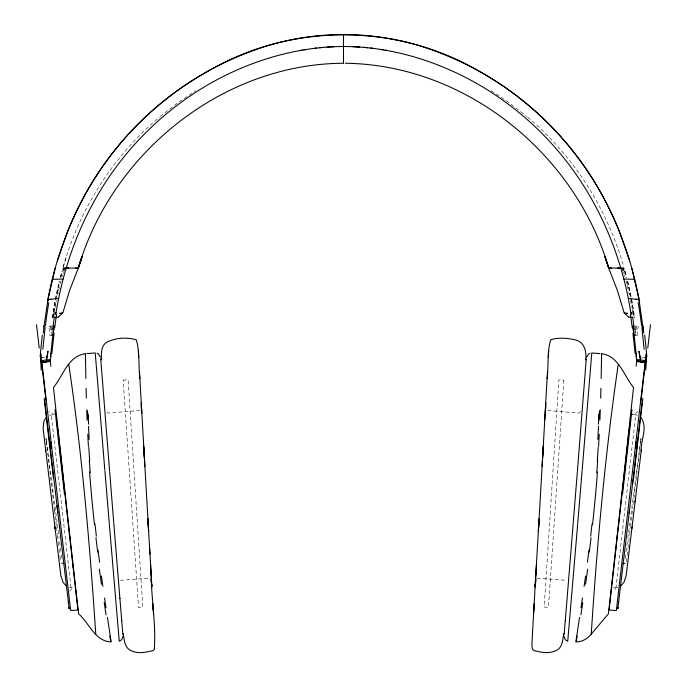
<?xml version="1.0" encoding="UTF-8"?>
<svg xmlns="http://www.w3.org/2000/svg" width="687" height="687" viewBox="0 0 687 687"><rect width="100%" height="100%" fill="white"/><g stroke="black" fill="none" stroke-linecap="round" stroke-linejoin="round"><path stroke-width="0.52" stroke-dasharray="3.44 2.58" d="M633.689 315.084L633.723 314.491M633.637 316.02L633.672 315.324M563.847 380.186L548.475 607.368L544.19 607.068L558.883 379.834L563.847 380.143M53.938 316.149L54.11 313.719M632.332 414.562L635.707 414.879L616.007 587.351L614.539 587.196M640.645 441.355L633.131 504.833M640.739 440.53L640.962 438.649L641.598 438.598M634.659 332.431L634.805 331.186L635.398 331.254M635.277 332.25L636.016 326.076M637.098 335.531L634.986 335.282M627.952 548.243L628.648 542.412M628.734 541.648L629.472 535.474M629.627 534.177L630.443 527.41M630.554 526.465L632.839 507.255M626.312 561.872L626.999 556.178M627.085 555.422L627.832 549.231M635.501 335.325L636.609 326.127M637.124 335.35L638.223 326.291L634.608 325.87M624.466 563.658L624.612 562.559M625.153 558.445L625.634 554.813M626.046 551.713L626.578 547.651M626.87 545.418L627.343 541.854M627.841 538.058L640.628 441.063M640.705 440.479L640.937 438.727M52.315 317.652L55.235 299.807M53.715 315.9L54.101 313.452M54.385 311.769L54.866 308.952M55.115 307.544L56.454 300.554M55.432 298.768L59.297 281.301M57.622 295.006L58.24 292.241M58.558 290.867L59.949 285.122M60.319 283.688L61.057 280.846M60.327 277.247L61.976 271.202M62.225 276.586L62.62 275.178M63.024 273.769L63.436 272.361M63.144 267.209C79.512 209.14 113.175 155.983 159.427 117.142M63.256 266.822L66.476 256.225M69.636 591.181L72.238 588.124L73.775 587.531M580.575 411.65L578.918 413.093L546.904 410.44M638.129 411.419L634.53 413.883L631.791 414.278M160.183 116.481L179.187 101.762L195.864 90.736M120.465 580.343L146.056 578.342L149.955 578.583M641.667 358.167L644.741 357.334L641.83 357.06M49.55 415.266L54.668 414.562M140.096 410.44L108.082 413.093L106.425 411.65M62.543 563.735L60.928 563.933M51.456 330.061C52.83 330.164 52.504 324.908 50.383 326.102L51.499 335.325M51.602 331.254L52.195 331.186L52.341 332.431M52.014 335.282L49.902 335.531L48.786 326.368M48.777 326.291L52.392 325.87M69.404 587.299L72.461 587.196M45.17 357.06L42.259 357.334L45.333 358.167M53.251 317.566L53.191 313.1L53.363 316.02M632.916 313.169L633.345 313.135A8.15 0.721 -4.1 0 1 633.826 313.074M123.153 380.143L128.117 379.791L142.81 607.059L138.525 607.368L123.153 380.186M537.045 578.583L540.944 578.342L566.535 580.343M616.007 587.351L617.596 587.299M45.402 438.598L46.055 438.649L46.261 440.53M54.084 313.169L53.715 313.143A8.15 0.678 4.1 0 0 53.174 313.117M635.647 326.033L634.951 329.992L635.544 330.061M626.072 563.933L624.457 563.735M55.209 414.278L52.47 413.883L48.871 411.419M635.707 414.879L637.45 415.266M613.225 587.531L614.762 588.124L617.364 591.181M491.136 90.736L507.813 101.762L526.817 116.481M527.573 117.142C573.817 155.983 607.488 209.14 623.856 267.209M623.564 272.361L623.976 273.769M624.38 275.178L624.775 276.586M625.024 271.202L626.673 277.247M625.943 280.846L626.681 283.688M627.051 285.122L628.442 290.867M627.703 281.301L631.568 298.768M628.76 292.241L629.378 295.006M630.546 300.554L631.885 307.544M631.765 299.807L634.685 317.652M632.134 308.952L632.615 311.769M632.899 313.452L632.985 313.993M46.063 438.727L46.295 440.479M46.373 441.063L59.159 538.058M59.657 541.854L60.13 545.418M60.422 547.651L60.954 551.713M61.366 554.813L61.847 558.445M62.388 562.559L62.534 563.658M50.984 326.076L51.723 332.25M54.513 510.218L56.446 526.465M56.557 527.41L57.373 534.177M57.528 535.474L58.266 541.648M58.352 542.412L59.048 548.243M59.168 549.231L59.915 555.422M60.001 556.178L60.688 561.872M46.355 441.355L53.869 504.833M54.161 507.255L54.608 511.034M70.993 587.351L51.293 414.879M632.95 314.526L632.993 315.067M624.904 271.236A358.562 348.266 -25.4 0 1 626.527 277.282M627.549 281.344A358.562 348.266 -25.4 0 1 634.384 317.695M624.328 271.228A358.648 347.553 -26 0 1 625.977 277.273M627.016 281.327A358.648 347.553 -26 0 1 633.989 317.669M52.616 317.695A358.562 348.266 25.4 0 1 59.451 281.344M60.473 277.282A358.562 348.266 25.4 0 1 62.096 271.236M53.011 317.669A358.648 347.553 26 0 1 59.984 281.327M61.023 277.273A358.648 347.553 26 0 1 62.672 271.228"/><path stroke-width="1.03" d="M343.5 47.188L343.5 48.562M343.5 63.152L343.5 49.327M585.633 359.894C586.904 351.177 584.139 341.19 574.1 339.653C566.569 338.004 558.016 337.377 550.716 339.816C546.886 352.165 548.767 365.845 547.092 378.666M41.108 353.96L40.739 362.023L44.2 361.68L40.739 362.101L40.756 359.773M645.892 353.96L646.252 362.101L636.712 360.95L636.54 359.55L644.818 360.546M601.589 353.753L601.151 378.477M545.727 402.737L545.847 408.379M600.927 388.267L600.67 398.091M600.292 409.838L599.897 420.221M40.756 359.67L40.851 357.438M599.244 434.27L598.575 446.387M40.808 358.15L40.937 355.969M545.143 413.17L545.332 409.383M548.724 350.911L548.329 357.223M563.752 633.56C562.722 639.949 562.473 648.614 555.087 650.993C548.329 653.972 540.824 652.221 533.954 650.615L532.717 649.524L532.082 647.386L531.961 642.946L535.276 584.105M542.627 457.602L543.194 447.529M544.739 419.886L547.487 371.873M542.095 466.43L545.1 413.952M533.524 613.963L534.134 603.547M538.376 531.24L543.297 445.88M535.104 587.222L535.817 574.882M538.35 531.317L538.874 522.403M539.123 518.324L535.817 574.581L536.04 571.017M536.41 564.886L535.147 586.097L536.058 579.656M533.739 610.168L533.936 607.128M597.69 460.333L596.788 472.665M586.269 358.846L577.423 470.904M635.69 444.798L635.441 447.967L636.102 441.715M573.267 522.652L565.255 620.928M564.113 634.694L565.264 620.808M582.164 470.243L591.773 352.963L599.888 353.607M577.681 524.009L567.737 641.263L565.255 639.674L564.139 636.463M591.267 633.68C597.123 543.795 605.17 454.081 618.171 364.917M591.224 634.118C587.445 638.652 581.949 642.225 575.835 641.89L579.545 617.424M48.957 361.104L50.314 360.95L50.829 356.021M50.769 356.587L51.104 353.393M43.247 333.083L44.002 326.042M645.746 370.284L646.244 362.556L644.303 362.324M53.311 333.015L53.929 327.665M592.022 523.915L590.64 536.195M633.526 387.605L624.715 467.907M628.622 434.948L609.094 609.927L616.316 610.614L645.136 362.427L641.254 361.955M628.948 431.977L629.275 428.954M629.567 426.344L629.953 422.788M630.254 420.032L630.468 418.125M636.145 366.197L636.669 361.405L643.152 362.186M53.036 335.471L53.431 331.89M617.33 534.434L624.827 466.885M615.621 549.703L617.33 534.4M624.784 469.668L625.007 467.675M617.235 537.526L617.561 534.658M615.724 548.793L608.416 613.8L591.224 634.153M645.462 362.006L644.363 361.869M53.354 332.594L54.127 326.162M642.8 361.68L645.196 361.92L645.282 361.164L646.261 361.405M640.902 401.801L645.411 362.461M43.916 326.797L48.013 299.352L55.132 268.454M632.598 483.614L641.993 402.883M629.146 513.06L633.062 479.672M623.169 563.787L629.455 510.441M621.46 578.162L623.195 563.546M634.453 334.174L634.444 335.179M617.879 608.321L617.811 608.871L621.537 577.509M617.922 607.909L617.991 607.368M618.532 602.825L618.686 601.529M641.169 451.204C640.49 440.453 648.339 427.056 640.765 417.438M635.089 501.896L641.34 449.745M141.153 408.379L141.273 402.737M631.877 528.552L635.295 500.222M632.083 526.869L626.158 575.723L623.916 582.413L620.971 585.779M636.892 360.976L636.832 361.422L640.859 361.903M588.974 550.081L587.437 562.129M54.058 326.729L54.196 325.664L54.127 326.196M646.02 362.53L646.081 362.083M585.564 576.075L584.122 586.372M582.439 598.008L580.996 607.729M55.733 314.706C63.685 263.593 82.672 213.992 112.728 171.759A305.337 305.337 0 0 1 209.913 83.616C259.102 55.707 316.922 41.04 373.436 48.416M42.182 360.546L46.57 360.014L48.013 351.237L46.33 360.04M47.429 302.572L48.288 297.9M122.861 636.463L121.745 639.674L119.263 641.263L109.319 524.009M48.202 297.892A225.808 136.825 -76.3 0 1 52.221 279.3C61.409 242.58 76.068 207.139 96.678 175.331M63.857 270.961L64.707 268.162L65.858 268.145M57.33 260.862L67.738 231.175A333.736 333.736 0 0 1 77.262 209.724C109.465 142.948 165.79 88.099 233.786 58.404A302.924 302.924 0 0 1 247.432 52.805C308.549 28.45 378.451 28.45 439.568 52.805A302.924 302.924 0 0 1 453.214 58.404C521.21 88.099 577.535 142.948 609.738 209.724A333.736 333.736 0 0 1 619.262 231.175L629.67 260.862M343.071 63.264C222.442 63.908 111.646 153.27 78.327 268.05L82.062 256.569L78.266 268.05L67.807 268.119M78.266 268.05L82.096 256.569L79.349 264.744M78.327 268.05L69.688 290.215L62.826 312.928L58.361 317.085M586.604 357.085L588.51 354.106L590.021 353.204M53.457 387.494C63.049 375.961 68.082 355.84 85.411 353.745M46.235 417.438L43.856 421.337L43.101 428.319L45.831 451.204M40.739 361.405L41.718 361.164L41.813 361.972M47.961 299.669L58.678 298.356M299.858 50.52L301.816 50.16M48.734 299.498L47.97 299.618L48.957 299.472M303.783 49.825L305.741 49.524M313.564 48.416L316.492 48.038M62.663 312.954L61.736 313.066M61.693 313.074L59.4 313.315M41.538 362.006L42.637 361.869M43.272 362.255L40.808 362.556L41.254 370.284M43.212 361.8L50.314 360.95M44.938 361.594L47.807 361.242M45.746 361.955L41.864 362.427L70.684 610.614L77.906 609.927L69.439 534.658M43.848 362.186L50.331 361.405L50.855 366.197M46.141 361.903L47.291 361.766M46.57 360.014L50.46 359.55M48.442 361.628L50.168 361.422L50.108 360.976M49.756 299.403L50.89 299.249M52.556 335.179L52.547 334.174M370.594 48.047C408.052 52.435 444.326 65.059 477.061 83.659A305.337 305.337 0 0 1 574.238 171.784C601.116 209.441 619.15 253.082 628.322 298.356L639.03 299.584L643.753 333.083M319.403 47.747L323.294 47.36M54.617 317.437L58.189 317.102M87.112 353.607L95.227 352.955L104.836 470.243M327.167 47.085L333.916 46.707M52.306 279.317L63.144 279.034M590.296 175.348A315.178 315.178 0 0 0 479.724 71.56C397.069 22.705 289.923 22.637 207.294 71.594A315.178 315.178 0 0 0 96.704 175.348M63.049 268.196L65.128 268.162M65.445 268.153L66.553 268.136M66.158 268.136L67.24 268.128M66.854 268.128L67.901 268.11M67.524 268.119L68.082 268.11M68.271 268.11L68.812 268.102M77.184 268.05L78.112 268.05M345.338 63.273C465.46 64.621 575.466 153.716 608.673 268.05L618.017 268.102M75.716 268.05L76.412 268.05M610.511 268.05L611.473 268.05M609.816 268.05L608.794 268.05L604.904 256.569L608.734 268.05L604.938 256.569M619.193 268.119L617.665 268.093M618.729 268.11L618.188 268.102M620.447 268.136L622.293 268.162L623.143 270.961M619.099 268.11L620.842 268.136M618.918 268.11L619.476 268.119M621.872 268.162L623.951 268.196M623.856 279.034L634.694 279.317A225.808 136.825 76.3 0 1 638.798 297.892M353.084 46.707L359.833 47.085M107.455 617.424L111.157 641.881C95.201 641.649 88.949 622.74 78.584 613.8L69.67 534.4M627.643 313.315L624.363 312.954M628.811 317.102L632.384 317.437M363.706 47.36L367.597 47.747M645.196 361.92L646.261 362.023L646.063 355.969M638.618 361.173L636.686 360.95L636.171 356.021M642.062 361.594L639.193 361.242M642.637 361.663L643.212 361.731M636.11 299.249L637.244 299.403M381.259 49.524L383.217 49.825M638.266 299.498L639.03 299.618M385.184 50.16L387.142 50.52M638.043 299.472L639.039 299.669L639.571 302.572M601.589 353.745C618.918 355.84 623.951 375.961 633.543 387.494M96.979 353.204L98.49 354.106L100.396 357.085M66.029 585.779L63.084 582.413L60.842 575.723L54.917 526.869L55.123 528.552M628.639 317.085L624.174 312.928L617.312 290.215L608.673 268.05M590.322 175.331C610.872 207.156 625.702 242.545 634.694 279.317M631.868 268.454L638.987 299.352M150.942 579.656L151.853 586.097L150.59 564.886M628.322 298.356L631.267 314.706M640.67 360.04L638.987 351.237L640.43 360.014M638.712 297.9L639.039 299.669M106.004 607.729L104.561 598.008M123.248 633.56C124.278 639.949 124.527 648.614 131.913 650.993C138.671 653.972 146.176 652.221 153.046 650.615L154.283 649.524C156.164 624.844 151.398 599.691 151.183 574.882M102.878 586.372L101.436 576.075M632.83 325.844L632.985 327.055M99.563 562.129L98.026 550.081M40.919 362.083L40.98 362.53M633.036 327.424L633.689 333.015M633.071 327.665L633.225 328.97M45.66 449.745L55.097 528.32M56.978 505.623L57.854 513.06M63.831 563.787L45.059 403.278M63.805 563.546L69.189 608.871L69.121 608.321M69.009 607.368L69.078 607.909M68.314 601.529L68.468 602.825M96.36 536.195L94.978 523.915M45.007 402.883L45.205 404.523M633.242 329.107L633.491 331.28M633.543 331.718L633.594 332.165M41.589 362.461L46.098 401.801M633.569 331.89L633.964 335.471M69.67 534.434L62.174 466.885M61.993 467.675L62.216 469.668M69.748 537.414L58.378 434.948M72.891 565.47L73.105 567.368M642.998 326.042L643.513 330.739M53.474 387.605L62.285 467.907M56.532 418.125L56.746 420.032M57.047 422.788L57.433 426.344M57.725 428.954L58.051 431.977M50.898 441.715L51.559 447.967L51.31 444.798M635.896 353.393L636.231 356.587M68.76 364.299C81.985 453.274 89.782 544.113 95.776 634.127M119.882 598.274L121.745 620.928M121.736 620.808L122.887 634.694M113.733 522.652L119.907 598.557M109.576 470.904L100.731 358.837M139.908 378.666C138.233 365.845 140.114 352.165 136.284 339.816C127.593 337.283 117.262 337.583 108.804 341.302C100.946 343.998 101.152 353.066 101.367 359.894M90.212 472.665L89.31 460.333M138.671 357.223L138.276 350.911M153.064 607.128L153.261 610.168M150.96 571.017L151.183 574.581L149.62 547.977M139.513 371.873L144.373 457.602M147.92 519.166L148.555 529.986M88.425 446.387L87.756 434.27M143.806 447.529L144.905 466.43M143.703 445.88L148.65 531.317M152.866 603.547L153.476 613.963M147.877 518.324L149.964 554.211M151.724 584.105L151.896 587.222M141.668 409.383L141.857 413.17M87.103 420.221L86.708 409.838M646.149 357.438L646.244 359.67M86.33 398.091L86.073 388.267M85.849 378.477L85.411 353.753M343.5 34.35L343.5 46.484M641.89 327.476A285.577 17.81 83.3 0 1 644.148 349.279M634.075 334.475A285.526 19.476 82.9 0 1 636.205 354.209M632.65 317.119A234.069 140.612 75.4 0 1 634.359 330.035M630.443 314.689A234.319 137.666 75.6 0 1 632.246 327.579M632.933 333.247A285.268 18.128 83 0 1 635.071 353.024M644.698 335.076A285.371 19.425 83.2 0 1 646.896 356.69M638.197 302.658A233.425 134.643 76.6 0 1 641.598 325.887M644.526 360.314A22.19 0.455 7 0 1 646.501 360.555M623.47 268.231A358.648 347.553 -26 0 1 624.045 270.231M632.976 312.834A7.737 0.541 -3.9 0 1 630.855 312.92M627.214 313.504A12.126 1.073 -4.5 0 1 626.673 313.427M599.485 410.92A125.506 1.34 -88.1 0 1 599.27 418.718M598.832 413.96A141.075 4.912 -86.8 0 1 598.446 424.18M598.489 426.412A155.253 10.691 -85.5 0 1 597.845 439.431M598.188 447.306A166.915 16.497 -84.8 0 1 597.304 461.011M597.441 471.9A174.017 19.081 -84.7 0 1 592.512 524.756M591.043 537.698A167.37 14.753 -84.5 0 1 589.3 552.082M587.651 569.205A155.648 9.824 -84 0 1 585.556 584.293M582.782 602.679A141.239 4.689 -83.1 0 1 580.927 614.788M577.183 636.093A125.455 1.297 -82.1 0 1 576.273 641.46M582.069 471.145A175.108 0.498 -85.2 0 1 577.741 523.133M577.338 471.771A168.487 0.464 -85.4 0 1 573.319 521.811M631.971 409.735A287.372 1.64 -83.9 0 1 622.628 493.609M642.852 398.314A289.442 1.297 -83.5 0 1 633.483 478.693M650.46 324.736A289.459 0.524 -83.4 0 1 647.772 348.043M42.852 349.279A285.577 17.81 -83.3 0 1 45.11 327.476M50.795 354.209A285.526 19.476 -82.9 0 1 52.925 334.475M52.641 330.035A234.069 140.612 -75.4 0 1 54.35 317.119M54.754 327.579A234.319 137.666 -75.6 0 1 56.557 314.689M51.929 353.024A285.268 18.128 -83 0 1 54.067 333.247M40.104 356.69A285.371 19.425 -83.2 0 1 42.302 335.076M45.402 325.887A233.425 134.643 -76.6 0 1 48.803 302.658M40.499 360.555A22.19 0.455 -7 0 1 42.474 360.314M62.955 270.231A358.648 347.553 26 0 1 63.53 268.231M56.145 312.92A7.737 0.541 3.9 0 1 54.024 312.834M60.327 313.427A12.126 1.073 4.5 0 1 59.786 313.504M87.73 418.718A125.506 1.34 88.1 0 1 87.515 410.92M88.554 424.18A141.075 4.912 86.8 0 1 88.168 413.96M89.155 439.431A155.253 10.691 85.5 0 1 88.511 426.412M89.696 461.011A166.915 16.497 84.8 0 1 88.812 447.306M94.488 524.756A174.017 19.081 84.7 0 1 89.559 471.9M97.7 552.082A167.37 14.753 84.5 0 1 95.957 537.698M101.444 584.293A155.648 9.824 84 0 1 99.349 569.205M106.073 614.788A141.239 4.689 83.1 0 1 104.218 602.679M110.727 641.46A125.455 1.297 82.1 0 1 109.817 636.093M109.259 523.133A175.108 0.498 85.2 0 1 104.931 471.145M113.681 521.811A168.487 0.464 85.4 0 1 109.662 471.771M64.372 493.609A287.372 1.64 83.9 0 1 55.029 409.735M53.517 478.693A289.442 1.297 83.5 0 1 44.148 398.314M39.228 348.043A289.459 0.524 83.4 0 1 36.54 324.736"/></g></svg>
